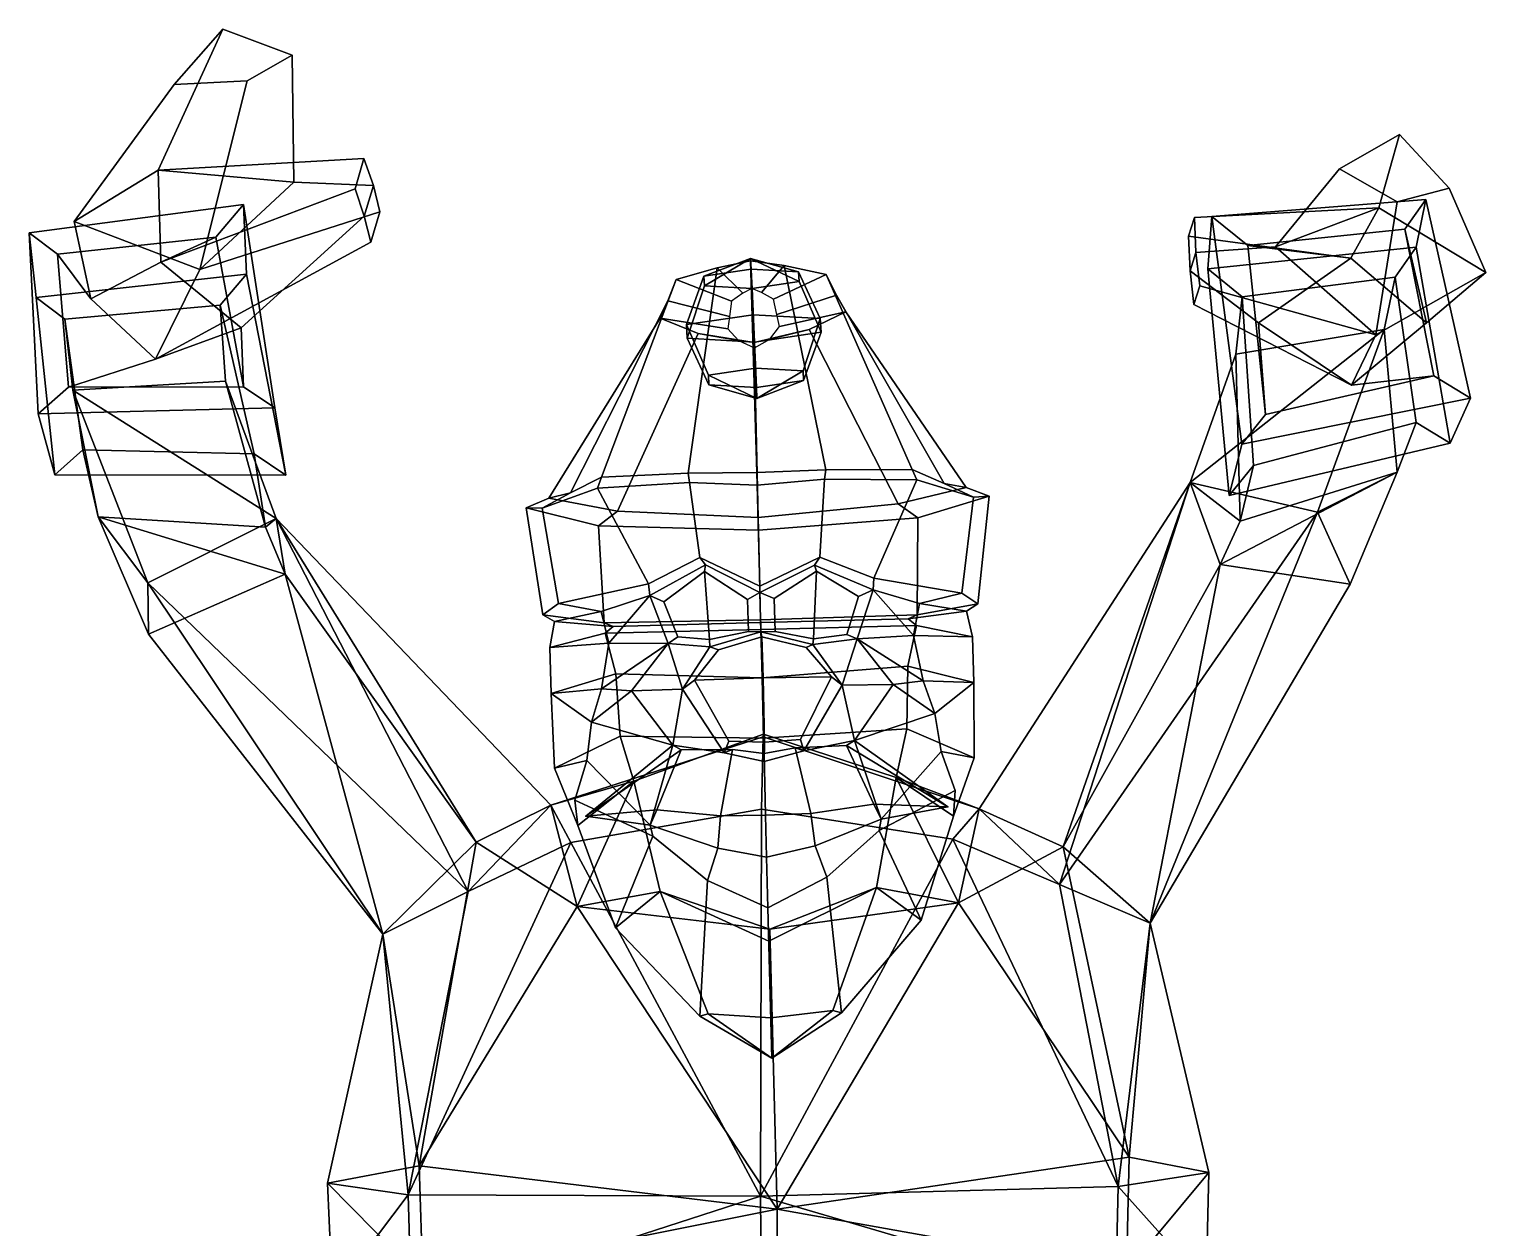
# Model space of a CAD drawing. Extents: x -213 to 206, y -156 to 385.
# Drawn here: x -212.6 to 206, y 40.7 to 385 of the extents above; entities that cross this region are included whole.
import ezdxf

# ---------------------------------------------------------------- set-up
doc = ezdxf.new("R2010")
doc.units = 0

msp = doc.modelspace()

# ---------------------------------------------------------------- linework, layer by layer
for p in [(51.367256, 161.654297, 96.495125), (-52.60601, 159.022461, 96.495125)]:
    msp.add_point(p)
for points in [[(-170.94574, 369.136658, 128.711212), (-156.944656, 385.049744, 123.582817), (-175.521454, 344.504608, 70.840172), (-199.701859, 329.821747, 93.625824)], [(-137.03598, 377.549255, 126.693947), (-136.558365, 341.125641, 85.778625), (-175.521454, 344.504608, 70.840172), (-156.944656, 385.049744, 123.582817)], [(-149.994629, 370.247498, 139.060928), (-137.03598, 377.549255, 126.693947), (-156.944656, 385.049744, 123.582817), (-170.94574, 369.136658, 128.711212)], [(-149.994629, 370.247498, 139.060928), (-163.542511, 316.029938, 98.617355), (-136.558365, 341.125641, 85.778625), (-137.03598, 377.549255, 126.693947)], [(-149.994629, 370.247498, 139.060928), (-170.94574, 369.136658, 128.711212), (-199.701859, 329.821747, 93.625824), (-163.542511, 316.029938, 98.617355)], [(163.954849, 344.928925, 157.402481), (181.193222, 354.787964, 149.160583), (175.251328, 333.722351, 83.64933), (145.539566, 322.516357, 110.931831)], [(180.50148, 335.469604, 160.706284), (195.425308, 339.406738, 143.125671), (181.193222, 354.787964, 149.160583), (163.954849, 344.928925, 157.402481)], [(195.425308, 339.406738, 143.125671), (205.967117, 315.153412, 89.234924), (175.251328, 333.722351, 83.64933), (181.193222, 354.787964, 149.160583)], [(-116.41114, 347.881653, 73.096916), (-118.973289, 339.144287, 63.901482), (-174.809784, 318.085297, 48.467415), (-175.521454, 344.504608, 70.840172)], [(-113.696564, 340.09964, 80.930252), (-116.41114, 347.881653, 73.096916), (-175.521454, 344.504608, 70.840172), (-136.558365, 341.125641, 85.778625)], [(-113.696564, 340.09964, 80.930252), (-116.381981, 331.349121, 71.756004), (-118.973289, 339.144287, 63.901482), (-116.41114, 347.881653, 73.096916)], [(-199.701859, 329.821747, 93.625824), (-175.521454, 344.504608, 70.840172), (-174.809784, 318.085297, 48.467415), (-194.923264, 307.615692, 61.893623)], [(180.50148, 335.469604, 160.706284), (163.954849, 344.928925, 157.402481), (145.539566, 322.516357, 110.931831), (174.384796, 297.283295, 103.582153)], [(-116.381981, 331.349121, 71.756004), (-151.695572, 299.267181, 59.964653), (-174.809784, 318.085297, 48.467415), (-118.973289, 339.144287, 63.901482)], [(-111.797531, 332.618378, 88.744667), (-113.696564, 340.09964, 80.930252), (-136.558365, 341.125641, 85.778625), (-163.542511, 316.029938, 98.617355)], [(-111.797531, 332.618378, 88.744667), (-114.378525, 323.854187, 79.524231), (-116.381981, 331.349121, 71.756004), (-113.696564, 340.09964, 80.930252)], [(180.50148, 335.469604, 160.706284), (174.384796, 297.283295, 103.582153), (205.967117, 315.153412, 89.234924), (195.425308, 339.406738, 143.125671)], [(188.70285, 336.110199, 58.039459), (185.93251, 322.471222, 27.984205), (126.108246, 316.16452, 37.089947), (127.216339, 331.200684, 65.7631)], [(188.70285, 336.110199, 58.039459), (127.216339, 331.200684, 65.7631), (137.584625, 322.881317, 68.691994), (182.688919, 327.637665, 62.708214)], [(201.56015, 279.054749, 85.05162), (188.70285, 336.110199, 58.039459), (182.688919, 327.637665, 62.708214), (191.006561, 285.429138, 83.072929)], [(195.687805, 266.145935, 53.962502), (185.93251, 322.471222, 27.984205), (188.70285, 336.110199, 58.039459), (201.56015, 279.054749, 85.05162)], [(-212.609482, 326.536896, 51.458405), (-150.98645, 334.642395, 50.339584), (-150.11853, 314.711578, 24.815599), (-210.58226, 307.984619, 24.095667)], [(-212.609482, 326.536896, 51.458405), (-204.450378, 320.405396, 56.516277), (-158.966858, 325.30191, 56.201344), (-150.98645, 334.642395, 50.339584)], [(-111.797531, 332.618378, 88.744667), (-163.542511, 316.029938, 98.617355), (-176.279633, 290.243469, 73.258308), (-114.378525, 323.854187, 79.524231)], [(-114.378525, 323.854187, 79.524231), (-176.279633, 290.243469, 73.258308), (-151.695572, 299.267181, 59.964653), (-116.381981, 331.349121, 71.756004)], [(-142.01178, 276.294769, 93.240974), (-150.98645, 334.642395, 50.339584), (-158.966858, 325.30191, 56.201344), (-150.96727, 282.34317, 88.169739)], [(-138.831085, 256.921631, 66.560898), (-150.11853, 314.711578, 24.815599), (-150.98645, 334.642395, 50.339584), (-142.01178, 276.294769, 93.240974)], [(122.274071, 330.899994, 110.030624), (175.251328, 333.722351, 83.64933), (167.16304, 319.312988, 54.699787), (120.553116, 325.580963, 98.359795)], [(122.646065, 320.919678, 115.466164), (122.274071, 330.899994, 110.030624), (120.553116, 325.580963, 98.359795), (121.045799, 315.592987, 103.760796)], [(122.646065, 320.919678, 115.466164), (145.539566, 322.516357, 110.931831), (175.251328, 333.722351, 83.64933), (122.274071, 330.899994, 110.030624)], [(132.210312, 251.057587, 67.644905), (135.844284, 265.844604, 97.062584), (127.216339, 331.200684, 65.7631), (126.108246, 316.16452, 37.089947)], [(135.844284, 265.844604, 97.062584), (142.644547, 274.406158, 92.271187), (137.584625, 322.881317, 68.691994), (127.216339, 331.200684, 65.7631)], [(205.967117, 315.153412, 89.234924), (188.91922, 300.723389, 61.533207), (167.16304, 319.312988, 54.699787), (175.251328, 333.722351, 83.64933)], [(-205.216141, 257.076263, 60.456604), (-209.980835, 274.558746, 89.427551), (-212.609482, 326.536896, 51.458405), (-210.58226, 307.984619, 24.095667)], [(-209.980835, 274.558746, 89.427551), (-201.302002, 282.247833, 84.792671), (-204.450378, 320.405396, 56.516277), (-212.609482, 326.536896, 51.458405)], [(-163.542511, 316.029938, 98.617355), (-199.701859, 329.821747, 93.625824), (-194.923264, 307.615692, 61.893623), (-176.279633, 290.243469, 73.258308)], [(188.91922, 300.723389, 61.533207), (182.688919, 327.637665, 62.708214), (137.584625, 322.881317, 68.691994), (167.16304, 319.312988, 54.699787)], [(167.402695, 282.829773, 74.380959), (191.006561, 285.429138, 83.072929), (182.688919, 327.637665, 62.708214), (188.91922, 300.723389, 61.533207)], [(-194.923264, 307.615692, 61.893623), (-174.809784, 318.085297, 48.467415), (-158.966858, 325.30191, 56.201344), (-204.450378, 320.405396, 56.516277)], [(-151.695572, 299.267181, 59.964653), (-150.96727, 282.34317, 88.169739), (-158.966858, 325.30191, 56.201344), (-174.809784, 318.085297, 48.467415)], [(121.045799, 315.592987, 103.760796), (120.553116, 325.580963, 98.359795), (167.16304, 319.312988, 54.699787), (140.590561, 300.723389, 68.497452)], [(123.767784, 311.304626, 120.655846), (174.384796, 297.283295, 103.582153), (145.539566, 322.516357, 110.931831), (122.646065, 320.919678, 115.466164)], [(185.93251, 322.471222, 27.984205), (179.861786, 313.849487, 32.730198), (135.959656, 308.164948, 39.918282), (126.108246, 316.16452, 37.089947)], [(140.590561, 300.723389, 68.497452), (167.16304, 319.312988, 54.699787), (137.584625, 322.881317, 68.691994), (142.644547, 274.406158, 92.271187)], [(195.687805, 266.145935, 53.962502), (185.908997, 272.036926, 52.136471), (179.861786, 313.849487, 32.730198), (185.93251, 322.471222, 27.984205)], [(-176.279633, 290.243469, 73.258308), (-194.923264, 307.615692, 61.893623), (-204.450378, 320.405396, 56.516277), (-201.302002, 282.247833, 84.792671)], [(-3.486727, 257.66098, 108.993706), (-5.336297, 318.531219, 62.048962), (-14.879833, 316.493988, 60.033222), (-23.276686, 257.477539, 101.565422)], [(-5.179156, 316.079529, 5.070921), (-5.289124, 319.203003, -10.712313), (-18.696703, 314.07962, -2.290668)], [(-18.696703, 314.07962, -2.290668), (-5.289124, 319.203003, -10.712313), (-18.541965, 311.311798, -16.959486)], [(-5.289124, 319.203003, -10.712313), (-4.869679, 310.543823, -24.266773), (-18.541965, 311.311798, -16.959486)], [(-4.929887, 310.568939, 0.278551), (-7.566744, 309.205414, 0.50109), (-14.879833, 316.493988, 60.033222), (-5.336297, 318.531219, 62.048962)], [(-3.486727, 257.66098, 108.993706), (16.287165, 258.479004, 101.565422), (4.361186, 317.145874, 60.049702), (-5.336297, 318.531219, 62.048962)], [(-4.929887, 310.568939, 0.278551), (-5.336297, 318.531219, 62.048962), (4.361186, 317.145874, 60.049702), (-2.181436, 309.449432, 0.511857)], [(-5.289124, 319.203003, -10.712313), (8.6479, 312.543762, -16.905123), (-4.869679, 310.543823, -24.266773)], [(8.493161, 315.311584, -2.236306), (8.6479, 312.543762, -16.905123), (-5.289124, 319.203003, -10.712313)], [(-5.179156, 316.079529, 5.070921), (8.493161, 315.311584, -2.236306), (-5.289124, 319.203003, -10.712313)], [(123.767784, 311.304626, 120.655846), (122.646065, 320.919678, 115.466164), (121.045799, 315.592987, 103.760796), (122.052879, 305.969299, 108.947639)], [(-210.58226, 307.984619, 24.095667), (-150.11853, 314.711578, 24.815599), (-157.675888, 305.754303, 30.445511), (-202.327728, 301.735138, 29.245333)], [(-138.831085, 256.921631, 66.560898), (-147.970795, 263.051056, 61.415962), (-157.675888, 305.754303, 30.445511), (-150.11853, 314.711578, 24.815599)], [(-48.115974, 256.332733, 88.605896), (-23.276686, 257.477539, 101.565422), (-14.879833, 316.493988, 60.033222), (-26.670864, 313.157776, 56.583141)], [(-7.566744, 309.205414, 0.50109), (-10.808207, 306.92688, 0.884966), (-26.670864, 313.157776, 56.583141), (-14.879833, 316.493988, 60.033222)], [(-4.604194, 303.003143, 13.837374), (-5.179156, 316.079529, 5.070921), (-18.696703, 314.07962, -2.290668), (-23.720913, 300.174866, 3.426533)], [(-23.720913, 300.174866, 3.426533), (-18.696703, 314.07962, -2.290668), (-18.541965, 311.311798, -16.959486), (-23.502079, 296.260529, -17.318386)], [(-4.604194, 303.003143, 13.837374), (14.731354, 301.917114, 3.503414), (8.493161, 315.311584, -2.236306), (-5.179156, 316.079529, 5.070921)], [(-2.181436, 309.449432, 0.511857), (4.361186, 317.145874, 60.049702), (16.416004, 314.617523, 56.620049), (1.251242, 307.473297, 0.909078)], [(1.251242, 307.473297, 0.909078), (16.416004, 314.617523, 56.620049), (19.364616, 308.66864, 49.537365), (2.197407, 303.125641, 1.715001)], [(41.152573, 258.592346, 88.605896), (16.416004, 314.617523, 56.620049), (4.361186, 317.145874, 60.049702), (16.287165, 258.479004, 101.565422)], [(14.731354, 301.917114, 3.503414), (14.950188, 298.002777, -17.241507), (8.6479, 312.543762, -16.905123), (8.493161, 315.311584, -2.236306)], [(50.298508, 254.542664, 60.679428), (19.364616, 308.66864, 49.537365), (16.416004, 314.617523, 56.620049), (41.152573, 258.592346, 88.605896)], [(122.052879, 305.969299, 108.947639), (121.045799, 315.592987, 103.760796), (140.590561, 300.723389, 68.497452), (167.402695, 282.829773, 74.380959)], [(132.210312, 251.057587, 67.644905), (126.108246, 316.16452, 37.089947), (135.959656, 308.164948, 39.918282), (139.163162, 259.74826, 62.77618)], [(174.384796, 297.283295, 103.582153), (167.402695, 282.829773, 74.380959), (188.91922, 300.723389, 61.533207), (205.967117, 315.153412, 89.234924)], [(-57.045315, 251.8255, 60.679428), (-48.115974, 256.332733, 88.605896), (-26.670864, 313.157776, 56.583141), (-29.076166, 307.027496, 49.495876)], [(-10.808207, 306.92688, 0.884966), (-11.360532, 302.511353, 1.687894), (-29.076166, 307.027496, 49.495876), (-26.670864, 313.157776, 56.583141)], [(-18.541965, 311.311798, -16.959486), (-4.869679, 310.543823, -24.266773), (-4.166527, 295.1745, -27.652376), (-23.502079, 296.260529, -17.318386)], [(8.6479, 312.543762, -16.905123), (14.950188, 298.002777, -17.241507), (-4.166527, 295.1745, -27.652376), (-4.869679, 310.543823, -24.266773)], [(123.767784, 311.304626, 120.655846), (122.052879, 305.969299, 108.947639), (167.402695, 282.829773, 74.380959), (174.384796, 297.283295, 103.582153)], [(179.861786, 313.849487, 32.730198), (176.778625, 298.812286, 0.036685), (134.144119, 291.722107, 7.768906), (135.959656, 308.164948, 39.918282)], [(180.49646, 257.81723, 19.288452), (176.778625, 298.812286, 0.036685), (179.861786, 313.849487, 32.730198), (185.908997, 272.036926, 52.136471)], [(-205.216141, 257.076263, 60.456604), (-210.58226, 307.984619, 24.095667), (-202.327728, 301.735138, 29.245333), (-197.170364, 264.187439, 56.171822)], [(-202.327728, 301.735138, 29.245333), (-157.675888, 305.754303, 30.445511), (-156.233551, 283.913391, 1.668077), (-200.012863, 281.373627, -0.495893)], [(-156.233551, 283.913391, 1.668077), (-157.675888, 305.754303, 30.445511), (-147.970795, 263.051056, 61.415962), (-144.702927, 242.011322, 32.238754)], [(-63.28035, 250.367218, 37.509758), (-57.045315, 251.8255, 60.679428), (-29.076166, 307.027496, 49.495876), (-31.307865, 302.072693, 43.778732)], [(-11.360532, 302.511353, 1.687894), (-11.887642, 298.945862, 2.335407), (-31.307865, 302.072693, 43.778732), (-29.076166, 307.027496, 49.495876)], [(2.197407, 303.125641, 1.715001), (19.364616, 308.66864, 49.537365), (22.034582, 303.879913, 43.824421), (3.042209, 299.622345, 2.365257)], [(56.599339, 253.401672, 37.509758), (22.034582, 303.879913, 43.824421), (19.364616, 308.66864, 49.537365), (50.298508, 254.542664, 60.679428)], [(134.144119, 291.722107, 7.768906), (135.36647, 243.762543, 30.609438), (139.163162, 259.74826, 62.77618), (135.959656, 308.164948, 39.918282)], [(-192.783432, 245.011169, 25.782476), (-197.170364, 264.187439, 56.171822), (-202.327728, 301.735138, 29.245333), (-200.012863, 281.373627, -0.495893)], [(-43.591202, 246.615784, 16.319864), (-63.28035, 250.367218, 37.509758), (-31.307865, 302.072693, 43.778732), (-20.382679, 297.673309, 38.201328)], [(-11.887642, 298.945862, 2.335407), (-8.734505, 295.62677, 2.975723), (-20.382679, 297.673309, 38.201328), (-31.307865, 302.072693, 43.778732)], [(-4.604194, 303.003143, 13.837374), (-23.720913, 300.174866, 3.426533), (-17.418591, 285.633911, 3.090211), (-3.901042, 287.63382, 10.4518)], [(-4.604194, 303.003143, 13.837374), (-3.901042, 287.63382, 10.4518), (9.771273, 286.865875, 3.144573), (14.731354, 301.917114, 3.503414)], [(3.042209, 299.622345, 2.365257), (22.034582, 303.879913, 43.824421), (11.537796, 298.754761, 38.228668), (0.199617, 296.031555, 2.993586)], [(14.731354, 301.917114, 3.503414), (9.771273, 286.865875, 3.144573), (9.926011, 284.098022, -11.524243), (14.950188, 298.002777, -17.241507)], [(37.125195, 248.658936, 16.319864), (11.537796, 298.754761, 38.228668), (22.034582, 303.879913, 43.824421), (56.599339, 253.401672, 37.509758)], [(-176.279633, 290.243469, 73.258308), (-201.302002, 282.247833, 84.792671), (-150.96727, 282.34317, 88.169739), (-151.695572, 299.267181, 59.964653)], [(-3.159751, 244.74353, -2.974264), (-43.591202, 246.615784, 16.319864), (-20.382679, 297.673309, 38.201328), (-4.278134, 295.005737, 34.451359)], [(-23.720913, 300.174866, 3.426533), (-23.502079, 296.260529, -17.318386), (-17.263851, 282.866058, -11.578606), (-17.418591, 285.633911, 3.090211)], [(-8.734505, 295.62677, 2.975723), (-4.162837, 293.501587, 3.411962), (-4.278134, 295.005737, 34.451359), (-20.382679, 297.673309, 38.201328)], [(-3.159751, 244.74353, -2.974264), (-4.278134, 295.005737, 34.451359), (11.537796, 298.754761, 38.228668), (37.125195, 248.658936, 16.319864)], [(0.199617, 296.031555, 2.993586), (11.537796, 298.754761, 38.228668), (-4.278134, 295.005737, 34.451359), (-4.162837, 293.501587, 3.411962)], [(9.926011, 284.098022, -11.524243), (-3.591565, 282.098114, -18.885893), (-4.166527, 295.1745, -27.652376), (14.950188, 298.002777, -17.241507)], [(176.778625, 298.812286, 0.036685), (157.574463, 246.3396, -49.773281), (120.962479, 254.796509, -27.596254)], [(176.778625, 298.812286, 0.036685), (120.962479, 254.796509, -27.596254), (134.144119, 291.722107, 7.768906)], [(167.402695, 282.829773, 74.380959), (140.590561, 300.723389, 68.497452), (142.644547, 274.406158, 92.271187), (191.006561, 285.429138, 83.072929)], [(180.49646, 257.81723, 19.288452), (157.574463, 246.3396, -49.773281), (176.778625, 298.812286, 0.036685)], [(-17.263851, 282.866058, -11.578606), (-23.502079, 296.260529, -17.318386), (-4.166527, 295.1745, -27.652376), (-3.591565, 282.098114, -18.885893)], [(135.36647, 243.762543, 30.609438), (134.144119, 291.722107, 7.768906), (120.962479, 254.796509, -27.596254)], [(-3.901042, 287.63382, 10.4518), (-17.418591, 285.633911, 3.090211), (-3.481607, 278.97464, -3.102597)], [(-17.418591, 285.633911, 3.090211), (-17.263851, 282.866058, -11.578606), (-3.481607, 278.97464, -3.102597)], [(-3.901042, 287.63382, 10.4518), (-3.481607, 278.97464, -3.102597), (9.771273, 286.865875, 3.144573)], [(9.771273, 286.865875, 3.144573), (-3.481607, 278.97464, -3.102597), (9.926011, 284.098022, -11.524243)], [(201.56015, 279.054749, 85.05162), (191.006561, 285.429138, 83.072929), (142.644547, 274.406158, 92.271187), (135.844284, 265.844604, 97.062584)], [(-209.980835, 274.558746, 89.427551), (-142.01178, 276.294769, 93.240974), (-150.96727, 282.34317, 88.169739), (-201.302002, 282.247833, 84.792671)], [(-200.012863, 281.373627, -0.495893), (-156.233551, 283.913391, 1.668077), (-141.666946, 244.510529, -30.393391)], [(-200.012863, 281.373627, -0.495893), (-141.666946, 244.510529, -30.393391), (-178.51178, 226.046967, -44.655396)], [(-192.783432, 245.011169, 25.782476), (-200.012863, 281.373627, -0.495893), (-178.51178, 226.046967, -44.655396)], [(-144.702927, 242.011322, 32.238754), (-141.666946, 244.510529, -30.393391), (-156.233551, 283.913391, 1.668077)], [(-3.481607, 278.97464, -3.102597), (-17.263851, 282.866058, -11.578606), (-3.591565, 282.098114, -18.885893)], [(-3.481607, 278.97464, -3.102597), (-3.591565, 282.098114, -18.885893), (9.926011, 284.098022, -11.524243)], [(-205.216141, 257.076263, 60.456604), (-138.831085, 256.921631, 66.560898), (-142.01178, 276.294769, 93.240974), (-209.980835, 274.558746, 89.427551)], [(195.687805, 266.145935, 53.962502), (201.56015, 279.054749, 85.05162), (135.844284, 265.844604, 97.062584), (132.210312, 251.057587, 67.644905)], [(195.687805, 266.145935, 53.962502), (132.210312, 251.057587, 67.644905), (139.163162, 259.74826, 62.77618), (185.908997, 272.036926, 52.136471)], [(135.36647, 243.762543, 30.609438), (180.49646, 257.81723, 19.288452), (185.908997, 272.036926, 52.136471), (139.163162, 259.74826, 62.77618)], [(-205.216141, 257.076263, 60.456604), (-197.170364, 264.187439, 56.171822), (-147.970795, 263.051056, 61.415962), (-138.831085, 256.921631, 66.560898)], [(-144.702927, 242.011322, 32.238754), (-147.970795, 263.051056, 61.415962), (-197.170364, 264.187439, 56.171822), (-192.783432, 245.011169, 25.782476)], [(-49.280224, 253.231384, 92.966484), (-48.115974, 256.332733, 88.605896), (-57.045315, 251.8255, 60.679428), (-65.23597, 247.453064, 61.73048)], [(-22.820419, 254.811829, 106.255333), (-23.276686, 257.477539, 101.565422), (-48.115974, 256.332733, 88.605896), (-49.280224, 253.231384, 92.966484)], [(-3.394686, 254.024811, 112.282356), (-3.486727, 257.66098, 108.993706), (-23.276686, 257.477539, 101.565422), (-22.820419, 254.811829, 106.255333)], [(-3.394686, 254.024811, 112.282356), (15.966352, 255.79361, 106.255333), (16.287165, 258.479004, 101.565422), (-3.486727, 257.66098, 108.993706)], [(-2.662122, 225.084259, 112.074959), (14.579945, 233.381165, 108.592934), (15.966352, 255.79361, 106.255333), (-3.394686, 254.024811, 112.282356)], [(14.579945, 233.381165, 108.592934), (30.14698, 227.3349, 96.802124), (42.472233, 255.553894, 92.966484), (15.966352, 255.79361, 106.255333)], [(15.966352, 255.79361, 106.255333), (42.472233, 255.553894, 92.966484), (41.152573, 258.592346, 88.605896), (16.287165, 258.479004, 101.565422)], [(30.14698, 227.3349, 96.802124), (55.348858, 223.041931, 77.739914), (58.69989, 250.59021, 61.73048), (42.472233, 255.553894, 92.966484)], [(42.472233, 255.553894, 92.966484), (58.69989, 250.59021, 61.73048), (50.298508, 254.542664, 60.679428), (41.152573, 258.592346, 88.605896)], [(180.49646, 257.81723, 19.288452), (129.580658, 231.293945, 19.147045), (167.020676, 225.67218, -10.84203)], [(180.49646, 257.81723, 19.288452), (135.36647, 243.762543, 30.609438), (129.580658, 231.293945, 19.147045)], [(180.49646, 257.81723, 19.288452), (167.020676, 225.67218, -10.84203), (157.574463, 246.3396, -49.773281)], [(-65.23597, 247.453064, 61.73048), (-57.045315, 251.8255, 60.679428), (-63.28035, 250.367218, 37.509758), (-69.766418, 247.583862, 35.851646)], [(-34.671314, 225.694153, 96.802116), (-49.280224, 253.231384, 92.966484), (-65.23597, 247.453064, 61.73048), (-60.495472, 220.109619, 77.739914)], [(-19.918711, 233.315613, 108.592934), (-22.820419, 254.811829, 106.255333), (-49.280224, 253.231384, 92.966484), (-34.671314, 225.694153, 96.802116)], [(-2.662122, 225.084259, 112.074959), (-3.394686, 254.024811, 112.282356), (-22.820419, 254.811829, 106.255333), (-19.918711, 233.315613, 108.592934)], [(63.217922, 250.950073, 35.851646), (42.756779, 244.665222, 12.511164), (37.125195, 248.658936, 16.319864), (56.599339, 253.401672, 37.509758)], [(58.69989, 250.59021, 61.73048), (63.217922, 250.950073, 35.851646), (56.599339, 253.401672, 37.509758), (50.298508, 254.542664, 60.679428)], [(84.485924, 150.140686, 46.116924), (120.962479, 254.796509, -27.596254), (60.398445, 161.087677, 3.335121)], [(83.420158, 139.343506, -29.845181), (60.398445, 161.087677, 3.335121), (120.962479, 254.796509, -27.596254)], [(83.420158, 139.343506, -29.845181), (120.962479, 254.796509, -27.596254), (157.574463, 246.3396, -49.773281)], [(84.485924, 150.140686, 46.116924), (129.580658, 231.293945, 19.147045), (120.962479, 254.796509, -27.596254)], [(135.36647, 243.762543, 30.609438), (120.962479, 254.796509, -27.596254), (129.580658, 231.293945, 19.147045)], [(-69.766418, 247.583862, 35.851646), (-63.28035, 250.367218, 37.509758), (-43.591202, 246.615784, 16.319864), (-49.013515, 242.342285, 12.511164)], [(-60.495472, 220.109619, 77.739914), (-65.23597, 247.453064, 61.73048), (-69.766418, 247.583862, 35.851646), (-64.987366, 216.831116, 40.018829)], [(-64.987366, 216.831116, 40.018829), (-69.766418, 247.583862, 35.851646), (-49.013515, 242.342285, 12.511164), (-47.414066, 214.536713, 13.866787)], [(42.756779, 244.665222, 12.511164), (-3.068258, 241.128998, -7.526243), (-3.159751, 244.74353, -2.974264), (37.125195, 248.658936, 16.319864)], [(60.000866, 219.994904, 40.018829), (42.566147, 216.814331, 13.866787), (42.756779, 244.665222, 12.511164), (63.217922, 250.950073, 35.851646)], [(55.348858, 223.041931, 77.739914), (60.000866, 219.994904, 40.018829), (63.217922, 250.950073, 35.851646), (58.69989, 250.59021, 61.73048)], [(-192.783432, 245.011169, 25.782476), (-178.308548, 211.228149, -2.110086), (-139.040787, 228.463104, 20.042301)], [(-192.783432, 245.011169, 25.782476), (-139.040787, 228.463104, 20.042301), (-144.702927, 242.011322, 32.238754)], [(-192.783432, 245.011169, 25.782476), (-178.51178, 226.046967, -44.655396), (-178.308548, 211.228149, -2.110086)], [(-86.447876, 137.316101, -26.713858), (-178.51178, 226.046967, -44.655396), (-141.666946, 244.510529, -30.393391)], [(-144.702927, 242.011322, 32.238754), (-139.040787, 228.463104, 20.042301), (-141.666946, 244.510529, -30.393391)], [(-84.144753, 151.482117, 47.939026), (-62.657181, 162.108978, 3.929921), (-141.666946, 244.510529, -30.393391)], [(-84.144753, 151.482117, 47.939026), (-141.666946, 244.510529, -30.393391), (-139.040787, 228.463104, 20.042301)], [(-86.447876, 137.316101, -26.713858), (-141.666946, 244.510529, -30.393391), (-62.657181, 162.108978, 3.929921)], [(-49.013515, 242.342285, 12.511164), (-43.591202, 246.615784, 16.319864), (-3.159751, 244.74353, -2.974264), (-3.068258, 241.128998, -7.526243)], [(42.566147, 216.814331, 13.866787), (-2.416719, 215.389404, -5.901319), (-3.068258, 241.128998, -7.526243), (42.756779, 244.665222, 12.511164)], [(109.478676, 128.294861, 4.529276), (83.420158, 139.343506, -29.845181), (157.574463, 246.3396, -49.773281)], [(167.020676, 225.67218, -10.84203), (109.478676, 128.294861, 4.529276), (157.574463, 246.3396, -49.773281)], [(-47.414066, 214.536713, 13.866787), (-49.013515, 242.342285, 12.511164), (-3.068258, 241.128998, -7.526243), (-2.416719, 215.389404, -5.901319)], [(-19.918711, 233.315613, 108.592934), (-34.671314, 225.694153, 96.802116), (-34.295269, 222.405731, 94.976685), (-18.294485, 231.14151, 107.094673)], [(-18.505293, 229.240356, 104.469688), (-18.294485, 231.14151, 107.094673), (-34.295269, 222.405731, 94.976685), (-30.226835, 220.572266, 94.654114)], [(-2.662122, 225.084259, 112.074959), (-19.918711, 233.315613, 108.592934), (-18.294485, 231.14151, 107.094673), (-2.614509, 223.203247, 109.102097)], [(-18.505293, 229.240356, 104.469688), (-6.149461, 221.178528, 106.095718), (-2.614509, 223.203247, 109.102097), (-18.294485, 231.14151, 107.094673)], [(-2.662122, 225.084259, 112.074959), (-2.614509, 223.203247, 109.102097), (13.067791, 231.127655, 107.094673), (14.579945, 233.381165, 108.592934)], [(13.619617, 229.358154, 104.268639), (13.067791, 231.127655, 107.094673), (-2.614509, 223.203247, 109.102097), (1.468328, 221.490662, 106.276031)], [(14.579945, 233.381165, 108.592934), (13.067791, 231.127655, 107.094673), (29.937788, 224.031647, 94.976685), (30.14698, 227.3349, 96.802124)], [(13.619617, 229.358154, 104.268639), (25.726297, 222.108093, 92.15062), (29.937788, 224.031647, 94.976685), (13.067791, 231.127655, 107.094673)], [(109.478676, 128.294861, 4.529276), (129.580658, 231.293945, 19.147045), (84.485924, 150.140686, 46.116924)], [(167.020676, 225.67218, -10.84203), (129.580658, 231.293945, 19.147045), (109.478676, 128.294861, 4.529276)], [(-111.00856, 125.076416, 10.001883), (-178.51178, 226.046967, -44.655396), (-86.447876, 137.316101, -26.713858)], [(-178.308548, 211.228149, -2.110086), (-178.51178, 226.046967, -44.655396), (-111.00856, 125.076416, 10.001883)], [(-178.308548, 211.228149, -2.110086), (-111.00856, 125.076416, 10.001883), (-139.040787, 228.463104, 20.042301)], [(-111.00856, 125.076416, 10.001883), (-84.144753, 151.482117, 47.939026), (-139.040787, 228.463104, 20.042301)], [(-17.112959, 209.776245, 102.64016), (-18.505293, 229.240356, 104.469688), (-30.226835, 220.572266, 94.654114), (-26.223185, 210.480499, 97.547935)], [(-6.149461, 221.178528, 106.095718), (-18.505293, 229.240356, 104.469688), (-17.112959, 209.776245, 102.64016), (-5.918752, 212.064209, 106.939919)], [(1.468328, 221.490662, 106.276031), (1.708838, 211.989105, 107.318275), (12.794195, 209.920715, 102.009949), (13.619617, 229.358154, 104.268639)], [(12.794195, 209.920715, 102.009949), (22.328253, 211.158386, 95.723228), (25.726297, 222.108093, 92.15062), (13.619617, 229.358154, 104.268639)], [(43.254414, 220.079071, 78.249641), (55.348858, 223.041931, 77.739914), (30.14698, 227.3349, 96.802124), (29.937788, 224.031647, 94.976685)], [(-48.266624, 217.762421, 78.249641), (-34.295269, 222.405731, 94.976685), (-34.671314, 225.694153, 96.802116), (-60.495472, 220.109619, 77.739914)], [(-46.063789, 208.697784, 78.655991), (-34.295269, 222.405731, 94.976685), (-48.266624, 217.762421, 78.249641)], [(-29.013168, 208.568604, 98.549278), (-34.295269, 222.405731, 94.976685), (-46.063789, 208.697784, 78.655991)], [(-26.223185, 210.480499, 97.547935), (-30.226835, 220.572266, 94.654114), (-34.295269, 222.405731, 94.976685), (-29.013168, 208.568604, 98.549278)], [(-5.918752, 212.064209, 106.939919), (-2.328584, 211.907593, 110.144318), (-2.614509, 223.203247, 109.102097), (-6.149461, 221.178528, 106.095718)], [(1.708838, 211.989105, 107.318275), (1.468328, 221.490662, 106.276031), (-2.614509, 223.203247, 109.102097), (-2.328584, 211.907593, 110.144318)], [(22.328253, 211.158386, 95.723228), (25.362514, 209.945007, 98.549278), (29.937788, 224.031647, 94.976685), (25.726297, 222.108093, 92.15062)], [(25.362514, 209.945007, 98.549278), (41.513, 210.914612, 78.655991), (29.937788, 224.031647, 94.976685)], [(41.513, 210.914612, 78.655991), (43.254414, 220.079071, 78.249641), (29.937788, 224.031647, 94.976685)], [(55.348858, 223.041931, 77.739914), (43.254414, 220.079071, 78.249641), (56.747341, 217.898163, 41.26128), (60.000866, 219.994904, 40.018829)], [(-60.495472, 220.109619, 77.739914), (-64.987366, 216.831116, 40.018829), (-61.631927, 214.901672, 41.26128), (-48.266624, 217.762421, 78.249641)], [(-48.266624, 217.762421, 78.249641), (-61.631927, 214.901672, 41.26128), (-62.948299, 207.453979, 42.462151), (-46.063789, 208.697784, 78.655991)], [(60.000866, 219.994904, 40.018829), (56.747341, 217.898163, 41.26128), (40.008999, 215.63678, 14.896184), (42.566147, 216.814331, 13.866787)], [(58.43882, 210.526642, 42.462151), (42.368576, 213.800415, 12.67251), (40.008999, 215.63678, 14.896184), (56.747341, 217.898163, 41.26128)], [(43.254414, 220.079071, 78.249641), (41.513, 210.914612, 78.655991), (58.43882, 210.526642, 42.462151), (56.747341, 217.898163, 41.26128)], [(-64.987366, 216.831116, 40.018829), (-47.414066, 214.536713, 13.866787), (-44.800613, 213.490051, 14.896184), (-61.631927, 214.901672, 41.26128)], [(-62.948299, 207.453979, 42.462151), (-61.631927, 214.901672, 41.26128), (-44.800613, 213.490051, 14.896184), (-47.064274, 211.536621, 12.67251)], [(-47.414066, 214.536713, 13.866787), (-2.416719, 215.389404, -5.901319), (-2.397654, 214.63623, -2.27502), (-44.800613, 213.490051, 14.896184)], [(-47.064274, 211.536621, 12.67251), (-44.800613, 213.490051, 14.896184), (-2.397654, 214.63623, -2.27502), (-2.345969, 212.59436, -2.405132)], [(42.566147, 216.814331, 13.866787), (40.008999, 215.63678, 14.896184), (-2.397654, 214.63623, -2.27502), (-2.416719, 215.389404, -5.901319)], [(42.368576, 213.800415, 12.67251), (-2.345969, 212.59436, -2.405132), (-2.397654, 214.63623, -2.27502), (40.008999, 215.63678, 14.896184)], [(39.920673, 202.037659, 11.188781), (-1.994837, 198.722595, -0.945824), (-2.345969, 212.59436, -2.405132), (42.368576, 213.800415, 12.67251)], [(58.794464, 197.337463, 44.641083), (39.920673, 202.037659, 11.188781), (42.368576, 213.800415, 12.67251), (58.43882, 210.526642, 42.462151)], [(-62.636208, 194.263733, 44.641083), (-62.948299, 207.453979, 42.462151), (-47.064274, 211.536621, 12.67251), (-44.024384, 199.912781, 11.188781)], [(-44.024384, 199.912781, 11.188781), (-47.064274, 211.536621, 12.67251), (-2.345969, 212.59436, -2.405132), (-1.994837, 198.722595, -0.945824)], [(-17.112959, 209.776245, 102.64016), (-26.223185, 210.480499, 97.547935), (-29.013168, 208.568604, 98.549278), (-17.024734, 207.590759, 104.835991)], [(-1.736182, 198.715088, 128.666168), (-2.035204, 210.528198, 124.536148), (-14.567134, 206.775635, 121.01963), (-21.424479, 198.034973, 122.216965)], [(-17.112959, 209.776245, 102.64016), (-17.024734, 207.590759, 104.835991), (-2.328584, 211.907593, 110.144318), (-5.918752, 212.064209, 106.939919)], [(-2.035204, 210.528198, 124.536148), (-2.328584, 211.907593, 110.144318), (-17.024734, 207.590759, 104.835991), (-14.567134, 206.775635, 121.01963)], [(12.794195, 209.920715, 102.009949), (1.708838, 211.989105, 107.318275), (-2.328584, 211.907593, 110.144318), (12.567145, 208.339783, 104.835991)], [(-2.035204, 210.528198, 124.536148), (10.670529, 207.41449, 121.01963), (12.567145, 208.339783, 104.835991), (-2.328584, 211.907593, 110.144318)], [(-1.736182, 198.715088, 128.666168), (17.961309, 199.031921, 122.216965), (10.670529, 207.41449, 121.01963), (-2.035204, 210.528198, 124.536148)], [(12.794195, 209.920715, 102.009949), (12.567145, 208.339783, 104.835991), (25.362514, 209.945007, 98.549278), (22.328253, 211.158386, 95.723228)], [(21.023968, 196.629028, 104.760262), (25.362514, 209.945007, 98.549278), (12.567145, 208.339783, 104.835991)], [(35.654922, 196.845947, 101.72583), (25.362514, 209.945007, 98.549278), (21.023968, 196.629028, 104.760262)], [(44.285465, 197.881409, 78.504814), (41.513, 210.914612, 78.655991), (25.362514, 209.945007, 98.549278)], [(35.654922, 196.845947, 101.72583), (44.285465, 197.881409, 78.504814), (25.362514, 209.945007, 98.549278)], [(41.513, 210.914612, 78.655991), (44.285465, 197.881409, 78.504814), (58.794464, 197.337463, 44.641083), (58.43882, 210.526642, 42.462151)], [(-46.063789, 208.697784, 78.655991), (-62.948299, 207.453979, 42.462151), (-62.636208, 194.263733, 44.641083), (-48.173309, 195.541046, 78.504814)], [(-48.173309, 195.541046, 78.504814), (-29.013168, 208.568604, 98.549278), (-46.063789, 208.697784, 78.655991)], [(-39.501434, 194.943542, 101.72583), (-29.013168, 208.568604, 98.549278), (-48.173309, 195.541046, 78.504814)], [(-39.501434, 194.943542, 101.72583), (-24.878241, 195.467102, 104.760262), (-29.013168, 208.568604, 98.549278)], [(-24.878241, 195.467102, 104.760262), (-17.024734, 207.590759, 104.835991), (-29.013168, 208.568604, 98.549278)], [(-21.424479, 198.034973, 122.216965), (-14.567134, 206.775635, 121.01963), (-17.024734, 207.590759, 104.835991), (-24.878241, 195.467102, 104.760262)], [(17.961309, 199.031921, 122.216965), (21.023968, 196.629028, 104.760262), (12.567145, 208.339783, 104.835991), (10.670529, 207.41449, 121.01963)], [(39.583378, 184.035675, 14.099627), (-1.555548, 181.368103, 3.485335), (-1.994837, 198.722595, -0.945824), (39.920673, 202.037659, 11.188781)], [(58.903675, 175.779053, 46.003769), (39.583378, 184.035675, 14.099627), (39.920673, 202.037659, 11.188781), (58.794464, 197.337463, 44.641083)], [(-61.654568, 172.727417, 46.003769), (-62.636208, 194.263733, 44.641083), (-44.024384, 199.912781, 11.188781), (-42.776749, 181.950928, 14.099627)], [(-42.776749, 181.950928, 14.099627), (-44.024384, 199.912781, 11.188781), (-1.994837, 198.722595, -0.945824), (-1.555548, 181.368103, 3.485335)], [(-11.554063, 180.531158, 117.381271), (-21.424479, 198.034973, 122.216965), (-24.878241, 195.467102, 104.760262), (-12.919588, 177.176788, 104.511536)], [(-1.269283, 180.269836, 122.611298), (-1.736182, 198.715088, 128.666168), (-21.424479, 198.034973, 122.216965), (-11.554063, 180.531158, 117.381271)], [(-1.269283, 180.269836, 122.611298), (8.989106, 181.051147, 117.381271), (17.961309, 199.031921, 122.216965), (-1.736182, 198.715088, 128.666168)], [(8.989106, 181.051147, 117.381271), (10.00599, 177.75708, 104.511536), (21.023968, 196.629028, 104.760262), (17.961309, 199.031921, 122.216965)], [(24.562134, 180.746765, 98.608398), (35.654922, 196.845947, 101.72583), (21.023968, 196.629028, 104.760262)], [(24.562134, 180.746765, 98.608398), (47.591545, 188.43866, 77.948036), (35.654922, 196.845947, 101.72583)], [(47.591545, 188.43866, 77.948036), (44.285465, 197.881409, 78.504814), (35.654922, 196.845947, 101.72583)], [(44.285465, 197.881409, 78.504814), (47.591545, 188.43866, 77.948036), (58.794464, 197.337463, 44.641083)], [(49.473351, 177.552917, 78.12674), (58.903675, 175.779053, 46.003769), (58.794464, 197.337463, 44.641083), (47.591545, 188.43866, 77.948036)], [(-48.173309, 195.541046, 78.504814), (-62.636208, 194.263733, 44.641083), (-50.997417, 185.943115, 77.948036)], [(-52.326069, 174.976074, 78.12674), (-50.997417, 185.943115, 77.948036), (-62.636208, 194.263733, 44.641083), (-61.654568, 172.727417, 46.003769)], [(-50.997417, 185.943115, 77.948036), (-39.501434, 194.943542, 101.72583), (-48.173309, 195.541046, 78.504814)], [(-27.608347, 179.426208, 98.608398), (-39.501434, 194.943542, 101.72583), (-50.997417, 185.943115, 77.948036)], [(-27.608347, 179.426208, 98.608398), (-24.878241, 195.467102, 104.760262), (-39.501434, 194.943542, 101.72583)], [(-12.919588, 177.176788, 104.511536), (-24.878241, 195.467102, 104.760262), (-27.608347, 179.426208, 98.608398)], [(10.00599, 177.75708, 104.511536), (24.562134, 180.746765, 98.608398), (21.023968, 196.629028, 104.760262)], [(49.473351, 177.552917, 78.12674), (47.591545, 188.43866, 77.948036), (24.562134, 180.746765, 98.608398), (32.245468, 158.107971, 104.917747)], [(-52.326069, 174.976074, 78.12674), (-34.136478, 156.427673, 104.917747), (-27.608347, 179.426208, 98.608398), (-50.997417, 185.943115, 77.948036)], [(-1.690164, 181.784241, 5.099832), (-62.657181, 162.108978, 3.929921), (-38.903389, 169.049713, 32.152061), (-1.551556, 182.526001, 8.897332)], [(-1.690164, 181.784241, 5.099832), (-2.15769, 161.033508, -46.070152), (-56.96265, 151.412903, -35.619698), (-62.657181, 162.108978, 3.929921)], [(-54.907703, 156.28125, 50.112881), (-61.654568, 172.727417, 46.003769), (-42.776749, 181.950928, 14.099627), (-38.903389, 169.049713, 32.152061)], [(-38.903389, 169.049713, 32.152061), (-42.776749, 181.950928, 14.099627), (-1.555548, 181.368103, 3.485335), (-1.551556, 182.526001, 8.897332)], [(-1.269283, 180.269836, 122.611298), (-11.554063, 180.531158, 117.381271), (-12.919588, 177.176788, 104.511536), (-1.386266, 174.680481, 110.43103)], [(-1.690164, 181.784241, 5.099832), (60.398445, 161.087677, 3.335121), (52.830788, 152.349792, -37.306091), (-2.15769, 161.033508, -46.070152)], [(-1.551556, 182.526001, 8.897332), (36.563774, 170.071838, 31.581121), (60.398445, 161.087677, 3.335121), (-1.690164, 181.784241, 5.099832)], [(36.563774, 170.071838, 31.581121), (-1.551556, 182.526001, 8.897332), (-1.555548, 181.368103, 3.485335), (39.583378, 184.035675, 14.099627)], [(-1.269283, 180.269836, 122.611298), (-1.386266, 174.680481, 110.43103), (10.00599, 177.75708, 104.511536), (8.989106, 181.051147, 117.381271)], [(22.232651, 179.266724, 112.608627), (24.562134, 180.746765, 98.608398), (10.00599, 177.75708, 104.511536), (7.546623, 178.632629, 112.725739)], [(22.232651, 179.266724, 112.608627), (51.367256, 161.654297, 96.495125), (24.562134, 180.746765, 98.608398)], [(51.367256, 161.654297, 96.495125), (32.245468, 158.107971, 104.917747), (24.562134, 180.746765, 98.608398)], [(52.997505, 159.012604, 50.112881), (36.563774, 170.071838, 31.581121), (39.583378, 184.035675, 14.099627), (58.903675, 175.779053, 46.003769)], [(-25.206964, 178.065857, 112.608627), (-27.608347, 179.426208, 98.608398), (-52.60601, 159.022461, 96.495125)], [(-52.60601, 159.022461, 96.495125), (-27.608347, 179.426208, 98.608398), (-34.136478, 156.427673, 104.917747)], [(-32.250362, 160.833405, 115.00264), (-25.206964, 178.065857, 112.608627), (-52.60601, 159.022461, 96.495125)], [(-10.507664, 178.175598, 112.725739), (-25.206964, 178.065857, 112.608627), (-32.250362, 160.833405, 115.00264), (-13.987123, 159.103699, 123.670204)], [(-25.206964, 178.065857, 112.608627), (-10.507664, 178.175598, 112.725739), (-12.919588, 177.176788, 104.511536), (-27.608347, 179.426208, 98.608398)], [(-13.987123, 159.103699, 123.670204), (-0.995147, 159.229004, 124.353912), (-1.44474, 176.99054, 115.474304), (-10.507664, 178.175598, 112.725739)], [(-1.44474, 176.99054, 115.474304), (-1.386266, 174.680481, 110.43103), (-12.919588, 177.176788, 104.511536), (-10.507664, 178.175598, 112.725739)], [(11.98653, 159.761169, 123.670204), (7.546623, 178.632629, 112.725739), (-1.44474, 176.99054, 115.474304), (-0.995147, 159.229004, 124.353912)], [(-1.44474, 176.99054, 115.474304), (7.546623, 178.632629, 112.725739), (10.00599, 177.75708, 104.511536), (-1.386266, 174.680481, 110.43103)], [(7.546623, 178.632629, 112.725739), (11.98653, 159.761169, 123.670204), (30.138868, 162.412659, 115.00264), (22.232651, 179.266724, 112.608627)], [(30.138868, 162.412659, 115.00264), (51.367256, 161.654297, 96.495125), (22.232651, 179.266724, 112.608627)], [(49.473351, 177.552917, 78.12674), (32.245468, 158.107971, 104.917747), (31.644041, 154.869995, 95.906563), (53.480267, 166.392639, 81.29702)], [(52.997505, 159.012604, 50.112881), (58.903675, 175.779053, 46.003769), (49.473351, 177.552917, 78.12674), (53.480267, 166.392639, 81.29702)], [(-54.907703, 156.28125, 50.112881), (-55.763218, 163.627411, 81.29702), (-52.326069, 174.976074, 78.12674), (-61.654568, 172.727417, 46.003769)], [(-52.326069, 174.976074, 78.12674), (-55.763218, 163.627411, 81.29702), (-33.372002, 153.224243, 95.906563), (-34.136478, 156.427673, 104.917747)], [(-62.657181, 162.108978, 3.929921), (-55.09885, 133.084106, 60.216789), (-38.903389, 169.049713, 32.152061)], [(-55.09885, 133.084106, 60.216789), (-31.250332, 137.371063, 60.368183), (-38.903389, 169.049713, 32.152061)], [(-44.082645, 126.898285, 66.107307), (-54.907703, 156.28125, 50.112881), (-38.903389, 169.049713, 32.152061), (-31.250332, 137.371063, 60.368183)], [(43.672882, 129.119629, 66.107307), (30.917875, 138.535431, 59.717793), (36.563774, 170.071838, 31.581121), (52.997505, 159.012604, 50.112881)], [(54.425488, 134.096252, 58.394878), (36.563774, 170.071838, 31.581121), (30.917875, 138.535431, 59.717793)], [(60.398445, 161.087677, 3.335121), (36.563774, 170.071838, 31.581121), (54.425488, 134.096252, 58.394878)], [(-33.372002, 153.224243, 95.906563), (-55.763218, 163.627411, 81.29702), (-54.907703, 156.28125, 50.112881), (-44.082645, 126.898285, 66.107307)], [(31.644041, 154.869995, 95.906563), (43.672882, 129.119629, 66.107307), (52.997505, 159.012604, 50.112881), (53.480267, 166.392639, 81.29702)], [(-86.447876, 137.316101, -26.713858), (-62.657181, 162.108978, 3.929921), (-56.96265, 151.412903, -35.619698)], [(-84.144753, 151.482117, 47.939026), (-55.09885, 133.084106, 60.216789), (-62.657181, 162.108978, 3.929921)], [(-2.4252, 49.866394, -101.559479), (-56.96265, 151.412903, -35.619698), (-2.15769, 161.033508, -46.070152)], [(-34.136478, 156.427673, 104.917747), (-32.250362, 160.833405, 115.00264), (-52.60601, 159.022461, 96.495125)], [(-13.987123, 159.103699, 123.670204), (-32.250362, 160.833405, 115.00264), (-34.136478, 156.427673, 104.917747), (-14.753121, 149.782288, 113.76458)], [(-0.995147, 159.229004, 124.353912), (-13.987123, 159.103699, 123.670204), (-14.753121, 149.782288, 113.76458), (-0.689914, 147.170502, 119.235947)], [(-2.4252, 49.866394, -101.559479), (-2.15769, 161.033508, -46.070152), (52.830788, 152.349792, -37.306091)], [(-0.995147, 159.229004, 124.353912), (-0.689914, 147.170502, 119.235947), (13.223145, 150.490417, 113.76458), (11.98653, 159.761169, 123.670204)], [(11.98653, 159.761169, 123.670204), (13.223145, 150.490417, 113.76458), (32.245468, 158.107971, 104.917747), (30.138868, 162.412659, 115.00264)], [(32.245468, 158.107971, 104.917747), (51.367256, 161.654297, 96.495125), (30.138868, 162.412659, 115.00264)], [(83.420158, 139.343506, -29.845181), (52.830788, 152.349792, -37.306091), (60.398445, 161.087677, 3.335121)], [(84.485924, 150.140686, 46.116924), (60.398445, 161.087677, 3.335121), (54.425488, 134.096252, 58.394878)], [(-17.702822, 140.553162, 115.812431), (-14.753121, 149.782288, 113.76458), (-34.136478, 156.427673, 104.917747), (-33.372002, 153.224243, 95.906563)], [(16.635994, 141.422363, 115.812431), (31.644041, 154.869995, 95.906563), (32.245468, 158.107971, 104.917747), (13.223145, 150.490417, 113.76458)], [(-100.542885, 58.569611, 89.149437), (-84.144753, 151.482117, 47.939026), (-111.00856, 125.076416, 10.001883)], [(-103.737534, 50.185455, -65.042816), (-56.96265, 151.412903, -35.619698), (-2.4252, 49.866394, -101.559479)], [(-103.737534, 50.185455, -65.042816), (-86.447876, 137.316101, -26.713858), (-56.96265, 151.412903, -35.619698)], [(-100.542885, 58.569611, 89.149437), (-55.09885, 133.084106, 60.216789), (-84.144753, 151.482117, 47.939026)], [(-19.90044, 101.500534, 97.859222), (-17.702822, 140.553162, 115.812431), (-33.372002, 153.224243, 95.906563), (-44.082645, 126.898285, 66.107307)], [(100.317963, 52.607361, -69.402252), (-2.4252, 49.866394, -101.559479), (52.830788, 152.349792, -37.306091)], [(20.806589, 102.530945, 97.859222), (43.672882, 129.119629, 66.107307), (31.644041, 154.869995, 95.906563), (16.635994, 141.422363, 115.812431)], [(100.317963, 52.607361, -69.402252), (52.830788, 152.349792, -37.306091), (83.420158, 139.343506, -29.845181)], [(-0.322234, 132.644958, 122.178642), (-0.689914, 147.170502, 119.235947), (-14.753121, 149.782288, 113.76458), (-17.702822, 140.553162, 115.812431)], [(-0.322234, 132.644958, 122.178642), (16.635994, 141.422363, 115.812431), (13.223145, 150.490417, 113.76458), (-0.689914, 147.170502, 119.235947)], [(103.512611, 60.991516, 84.790001), (84.485924, 150.140686, 46.116924), (54.425488, 134.096252, 58.394878)], [(103.512611, 60.991516, 84.790001), (109.478676, 128.294861, 4.529276), (84.485924, 150.140686, 46.116924)], [(0.769817, 89.502594, 101.101166), (-0.322234, 132.644958, 122.178642), (-17.702822, 140.553162, 115.812431), (-19.90044, 101.500534, 97.859222)], [(0.769817, 89.502594, 101.101166), (20.806589, 102.530945, 97.859222), (16.635994, 141.422363, 115.812431), (-0.322234, 132.644958, 122.178642)], [(18.370901, 103.161804, 81.952538), (0.476908, 101.074188, 77.656464), (-0.080721, 123.103821, 56.009388), (30.917875, 138.535431, 59.717793)], [(-0.080721, 123.103821, 56.009388), (0.269899, 126.554504, 67.196671), (30.917875, 138.535431, 59.717793)], [(0.269899, 126.554504, 67.196671), (54.425488, 134.096252, 58.394878), (30.917875, 138.535431, 59.717793)], [(20.806589, 102.530945, 97.859222), (18.370901, 103.161804, 81.952538), (30.917875, 138.535431, 59.717793), (43.672882, 129.119629, 66.107307)], [(100.317963, 52.607361, -69.402252), (83.420158, 139.343506, -29.845181), (109.478676, 128.294861, 4.529276)], [(-103.737534, 50.185455, -65.042816), (-111.00856, 125.076416, 10.001883), (-86.447876, 137.316101, -26.713858)], [(0.269899, 126.554504, 67.196671), (-31.250332, 137.371063, 60.368183), (-55.09885, 133.084106, 60.216789)], [(-19.90044, 101.500534, 97.859222), (-44.082645, 126.898285, 66.107307), (-31.250332, 137.371063, 60.368183), (-17.499788, 102.253815, 81.952538)], [(-17.499788, 102.253815, 81.952538), (-31.250332, 137.371063, 60.368183), (-0.080721, 123.103821, 56.009388), (0.476908, 101.074188, 77.656464)], [(-0.080721, 123.103821, 56.009388), (-31.250332, 137.371063, 60.368183), (0.269899, 126.554504, 67.196671)], [(2.285767, 46.140427, 116.880417), (54.425488, 134.096252, 58.394878), (0.269899, 126.554504, 67.196671)], [(2.285767, 46.140427, 116.880417), (103.512611, 60.991516, 84.790001), (54.425488, 134.096252, 58.394878)], [(2.285767, 46.140427, 116.880417), (-55.09885, 133.084106, 60.216789), (-100.542885, 58.569611, 89.149437)], [(2.285767, 46.140427, 116.880417), (0.269899, 126.554504, 67.196671), (-55.09885, 133.084106, 60.216789)], [(126.331467, 56.623138, -1.442248), (100.317963, 52.607361, -69.402252), (109.478676, 128.294861, 4.529276)], [(103.512611, 60.991516, 84.790001), (126.331467, 56.623138, -1.442248), (109.478676, 128.294861, 4.529276)], [(-100.542885, 58.569611, 89.149437), (-111.00856, 125.076416, 10.001883), (-126.9132, 53.617416, 3.968066)], [(-126.9132, 53.617416, 3.968066), (-111.00856, 125.076416, 10.001883), (-103.737534, 50.185455, -65.042816)], [(0.769817, 89.502594, 101.101166), (-19.90044, 101.500534, 97.859222), (-17.499788, 102.253815, 81.952538)], [(0.769817, 89.502594, 101.101166), (-17.499788, 102.253815, 81.952538), (0.476908, 101.074188, 77.656464)], [(0.769817, 89.502594, 101.101166), (0.476908, 101.074188, 77.656464), (18.370901, 103.161804, 81.952538)], [(0.769817, 89.502594, 101.101166), (18.370901, 103.161804, 81.952538), (20.806589, 102.530945, 97.859222)], [(102.742165, 28.162567, 73.117523), (103.512611, 60.991516, 84.790001), (2.285767, 46.140427, 116.880417)], [(102.742165, 28.162567, 73.117523), (126.331467, 56.623138, -1.442248), (103.512611, 60.991516, 84.790001)], [(-99.492981, 25.762268, 77.438072), (-100.542885, 58.569611, 89.149437), (-126.9132, 53.617416, 3.968066)], [(-99.492981, 25.762268, 77.438072), (2.285767, 46.140427, 116.880417), (-100.542885, 58.569611, 89.149437)], [(125.567078, 24.363998, -2.584797), (100.317963, 52.607361, -69.402252), (126.331467, 56.623138, -1.442248)], [(102.742165, 28.162567, 73.117523), (125.567078, 24.363998, -2.584797), (126.331467, 56.623138, -1.442248)], [(-99.492981, 25.762268, 77.438072), (-126.9132, 53.617416, 3.968066), (-125.433189, 21.384903, 2.777568)], [(-125.433189, 21.384903, 2.777568), (-126.9132, 53.617416, 3.968066), (-103.737534, 50.185455, -65.042816)], [(99.540321, 19.759521, -81.422066), (-2.4252, 49.866394, -101.559479), (100.317963, 52.607361, -69.402252)], [(125.567078, 24.363998, -2.584797), (99.540321, 19.759521, -81.422066), (100.317963, 52.607361, -69.402252)], [(-125.433189, 21.384903, 2.777568), (-103.737534, 50.185455, -65.042816), (-102.694824, 17.359222, -77.101517)], [(-102.694824, 17.359222, -77.101517), (-103.737534, 50.185455, -65.042816), (-2.4252, 49.866394, -101.559479)], [(-102.694824, 17.359222, -77.101517), (-2.4252, 49.866394, -101.559479), (-2.145854, 17.194168, -109.422394)], [(-99.492981, 25.762268, 77.438072), (2.248369, 28.655014, 105.415771), (2.285767, 46.140427, 116.880417)], [(99.540321, 19.759521, -81.422066), (-2.145854, 17.194168, -109.422394), (-2.4252, 49.866394, -101.559479)], [(102.742165, 28.162567, 73.117523), (2.285767, 46.140427, 116.880417), (2.248369, 28.655014, 105.415771)]]:
    msp.add_3dface(points)

doc.saveas('drawing.dxf')
